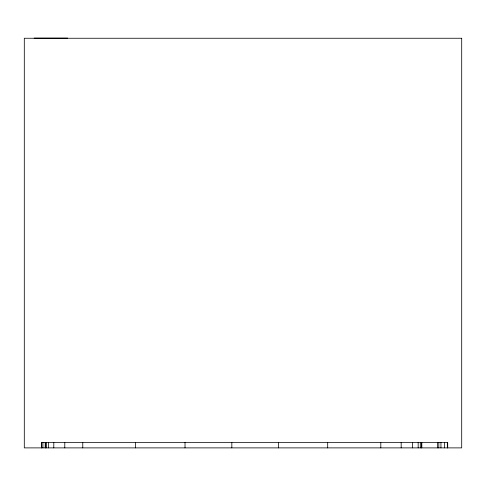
<?xml version="1.0" encoding="UTF-8"?>
<svg xmlns="http://www.w3.org/2000/svg" width="486" height="486" viewBox="0 0 486 486"><rect width="100%" height="100%" fill="white"/><g stroke="black" fill="none" stroke-linecap="round" stroke-linejoin="round"><path stroke-width="0.73" d="M34.135 38.115L67.615 38.115M447.697 447.885L447.697 442.418L41.583 442.418L41.583 447.885M447.339 442.418L447.339 447.885M444.562 442.418L444.562 447.885M440.948 442.418L440.948 447.885M438.84 442.418L438.797 447.885M437.637 442.418L437.637 447.885M421.818 442.418L421.818 447.885M421.447 442.418L421.447 447.885M420.305 442.418L420.305 447.885M418.167 442.418L418.167 447.885M412.632 442.418L412.632 447.885M401.169 442.418L401.169 447.885M380.805 442.418L380.805 447.885M327.685 442.418L327.685 447.885M278.521 442.418L278.521 447.885M231.834 442.418L231.834 447.885M185.02 442.418L185.02 447.885M135.618 442.418L135.618 447.885M82.772 442.418L82.772 447.885M64.79 442.418L64.79 447.885M53.794 442.418L53.794 447.885M48.643 442.418L48.643 447.885M46.595 442.418L46.595 447.885M45.514 442.418L45.514 447.885M45.192 442.418L45.192 447.885M42.92 442.418L42.92 447.885M41.711 442.418L41.711 447.885M461.7 38.254L24.3 38.254L24.3 447.885L461.7 447.885L461.7 38.254"/></g></svg>
